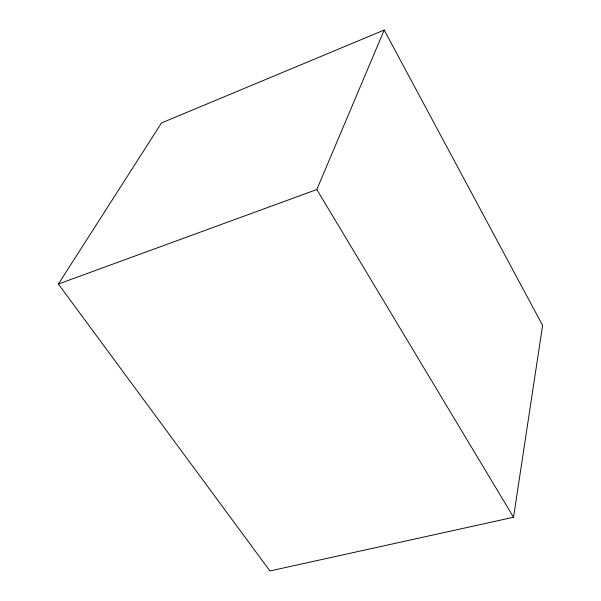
<?xml version="1.0" encoding="UTF-8"?>
<svg xmlns="http://www.w3.org/2000/svg" width="601" height="601" viewBox="0 0 601 601"><rect width="100%" height="100%" fill="white"/><g stroke="black" fill="none" stroke-linecap="round" stroke-linejoin="round"><path stroke-width="0.9" d="M513.532 517.251L542.605 325.396L384.204 30.05L161.526 122.927L58.395 284.033L269.947 570.95L513.532 517.251L316.825 189.525L384.204 30.05M58.395 284.033L316.825 189.525"/></g></svg>
